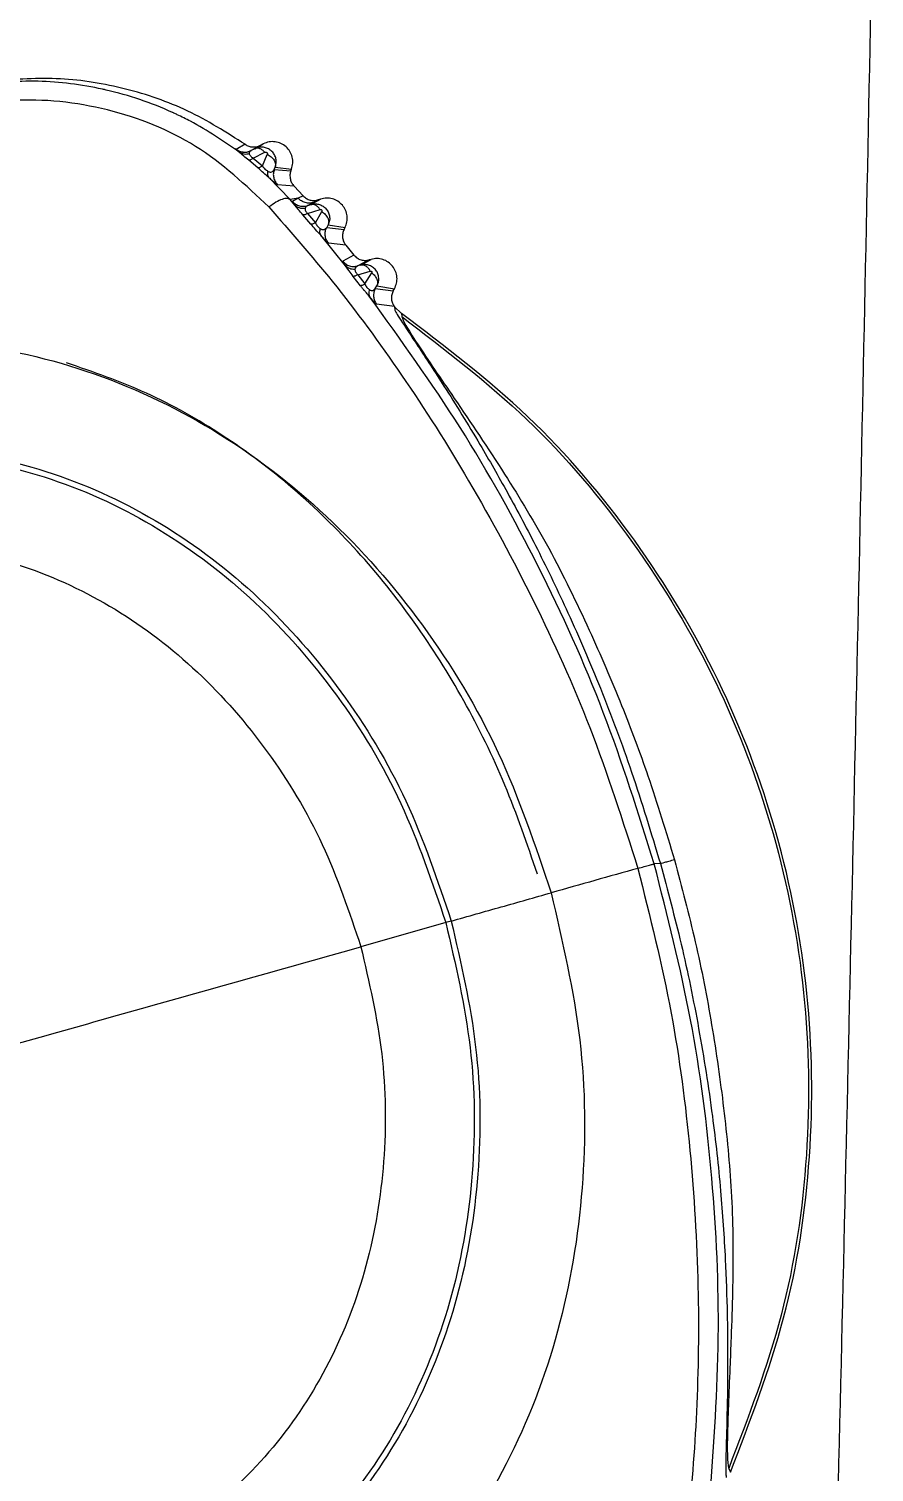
# Model space of a CAD drawing. Extents: x 398 to 508, y 623 to 782.
# Drawn here: x 502.777 to 503.923, y 675.393 to 677.351 of the extents above; entities that cross this region are included whole.
import ezdxf

# ---------------------------------------------------------------- set-up
doc = ezdxf.new("R2010")
doc.units = 0
doc.header["$MEASUREMENT"] = 0
doc.layers.add('GEOMETRY', color=2, linetype='Continuous', lineweight=25)

msp = doc.modelspace()

# ---------------------------------------------------------------- linework, layer by layer
at = {"layer": 'GEOMETRY'}
for p, q in [((503.0704, 677.1943), (503.0582, 677.1875)), ((503.0582, 677.1875), (503.0591, 677.1864)), ((503.0687, 677.1782), (503.0626, 677.1834)), ((503.0907, 677.1928), (503.0787, 677.1859)), ((503.0834, 677.1883), (503.0787, 677.1859)), ((503.0812, 677.1756), (503.0971, 677.1835)), ((503.0834, 677.1883), (503.095, 677.1949)), ((503.095, 677.1949), (503.0907, 677.1928)), ((503.0937, 677.165), (503.1004, 677.1806)), ((503.0877, 677.1622), (503.0754, 677.1726)), ((503.0812, 677.1756), (503.0937, 677.165)), ((503.1099, 677.1603), (503.1112, 677.1634)), ((503.1099, 677.1603), (503.1323, 677.1582)), ((503.1112, 677.1634), (503.1333, 677.1608)), ((503.1323, 677.1582), (503.1333, 677.1608)), ((503.1312, 677.1195), (503.1026, 677.1493)), ((503.1125, 677.1409), (503.1144, 677.1395)), ((503.1367, 677.1376), (503.1144, 677.1395)), ((503.1367, 677.1376), (503.149, 677.1246)), ((503.1424, 677.1211), (503.1312, 677.1195)), ((503.1378, 677.112), (503.1312, 677.1195)), ((503.1424, 677.1211), (503.1346, 677.1168)), ((503.149, 677.1246), (503.1424, 677.1211)), ((503.1593, 677.1126), (503.1727, 677.1201)), ((503.1696, 677.1191), (503.1632, 677.1155)), ((503.1727, 677.1201), (503.1696, 677.1191)), ((503.1346, 677.1168), (503.1352, 677.1156)), ((503.1421, 677.1065), (503.1378, 677.112)), ((503.1594, 677.086), (503.1486, 677.0986)), ((503.1551, 677.1004), (503.172, 677.1059)), ((503.1551, 677.1004), (503.1657, 677.0879)), ((503.1632, 677.1155), (503.1554, 677.1112)), ((503.1554, 677.1112), (503.1593, 677.1126)), ((503.1657, 677.0879), (503.1743, 677.1032)), ((503.1829, 677.085), (503.181, 677.0817)), ((503.181, 677.0817), (503.2045, 677.0789)), ((503.1829, 677.085), (503.2058, 677.0814)), ((503.2045, 677.0789), (503.2058, 677.0814)), ((503.2065, 677.0296), (503.1728, 677.0709)), ((503.1834, 677.0602), (503.1816, 677.0618)), ((503.2069, 677.0574), (503.1834, 677.0602)), ((503.2179, 677.0441), (503.2027, 677.0358)), ((503.2069, 677.0574), (503.2179, 677.0441)), ((503.2027, 677.0358), (503.2032, 677.0344)), ((503.2112, 677.023), (503.2065, 677.0296)), ((503.223, 677.0174), (503.2401, 677.0224)), ((503.2386, 677.0376), (503.2233, 677.0293)), ((503.227, 677.0304), (503.2233, 677.0293)), ((503.227, 677.0304), (503.2412, 677.0383)), ((503.2327, 677.0049), (503.242, 677.02)), ((503.2412, 677.0383), (503.2386, 677.0376)), ((503.227, 677.0025), (503.2171, 677.0151)), ((503.223, 677.0174), (503.2327, 677.0049)), ((503.2469, 676.9989), (503.2491, 677.0025)), ((503.2491, 677.0025), (503.2729, 676.9984)), ((503.2469, 676.9989), (503.2713, 676.9956)), ((503.2713, 676.9956), (503.2729, 676.9984)), ((503.2484, 676.9774), (503.2471, 676.9785)), ((503.2728, 676.9742), (503.2484, 676.9774)), ((503.2728, 676.9742), (503.273, 676.9738)), ((503.273, 676.9738), (503.2735, 676.9695)), ((503.2824, 676.9649), (503.273, 676.9738)), ((503.2824, 676.9649), (503.2827, 676.9606)), ((503.6335, 676.2187), (503.6253, 676.2182)), ((503.3499, 676.1407), (503.3425, 676.1386)), ((503.3425, 676.1386), (503.2273, 676.106)), ((503.7262, 675.3982), (503.7285, 675.3932))]:
    msp.add_line(p, q, dxfattribs=at)
for points, knots in [([(503.6263, 667.4368), (503.6329, 667.6092), (503.6458, 667.9469), (503.6643, 668.443), (503.6817, 668.918), (503.6979, 669.3719), (503.7233, 670.1), (503.7566, 671.109), (503.792, 672.2619), (503.8209, 673.2705), (503.8442, 674.1352), (503.8662, 675.0001), (503.8868, 675.865), (503.906, 676.73), (503.9177, 677.3067), (503.9235, 677.5951)], [0, 0, 0, 0, 0.050925, 0.099772, 0.146543, 0.191236, 0.233852, 0.361604, 0.489235, 0.574347, 0.659464, 0.744588, 0.829719, 0.914856, 1, 1, 1, 1]), ([(503.0626, 677.1834), (503.041, 677.1983), (503.014, 677.217), (502.9828, 677.2324), (502.9748, 677.2362), (502.9727, 677.2371), (502.9721, 677.2374), (502.972, 677.2375), (502.9432, 677.2505), (502.9112, 677.2613), (502.85, 677.2751), (502.7891, 677.2833), (502.7307, 677.2775), (502.7013, 677.2747)], [0, 0, 0, 0, 0.2082, 0.260693, 0.274113, 0.277664, 0.278653, 0.278952, 0.27912, 0.526842, 0.539473, 0.768615, 1, 1, 1, 1]), ([(503.0704, 677.1943), (503.045, 677.2104), (502.9942, 677.2425), (502.9087, 677.2716), (502.8195, 677.2867), (502.7594, 677.2825), (502.7292, 677.2803)], [0, 0, 0, 0, 0.250557, 0.499216, 0.748246, 1, 1, 1, 1]), ([(503.1026, 677.1094), (503.0712, 677.1389), (503.0086, 677.1978), (502.8849, 677.2466), (502.7525, 677.2612), (502.6682, 677.2403), (502.6259, 677.2298)], [0, 0, 0, 0, 0.251476, 0.500099, 0.748747, 1, 1, 1, 1]), ([(503.0566, 677.1885), (503.0582, 677.1873), (503.0613, 677.1849), (503.0668, 677.1841), (503.0695, 677.1837)], [0, 0, 0, 0, 0.513643, 1, 1, 1, 1]), ([(503.0571, 677.188), (503.0584, 677.187), (503.0611, 677.185), (503.0667, 677.1835), (503.0727, 677.1835), (503.0765, 677.185), (503.0784, 677.1857)], [0, 0, 0, 0, 0.254364, 0.508829, 0.758929, 1, 1, 1, 1]), ([(503.0582, 677.1875), (503.0597, 677.1866), (503.0628, 677.1847), (503.0682, 677.1836), (503.0737, 677.1838), (503.0771, 677.1852), (503.0787, 677.1859)], [0, 0, 0, 0, 0.24521, 0.499997, 0.754786, 1, 1, 1, 1]), ([(503.0591, 677.1864), (503.0591, 677.1864), (503.0594, 677.186), (503.061, 677.1847), (503.0626, 677.1834)], [0, 0, 0, 0, 0.044244, 1, 1, 1, 1]), ([(503.076, 677.1813), (503.0749, 677.1811), (503.0725, 677.1806), (503.0689, 677.1807), (503.0655, 677.1816), (503.0636, 677.1828), (503.0626, 677.1834)], [0, 0, 0, 0, 0.241912, 0.492587, 0.747086, 1, 1, 1, 1]), ([(503.0754, 677.1726), (503.0729, 677.1746), (503.0705, 677.1767), (503.0687, 677.1782), (503.0687, 677.1782)], [0, 0, 0, 0, 0.998678, 1, 1, 1, 1]), ([(503.0704, 677.1943), (503.072, 677.1933), (503.0751, 677.1915), (503.0805, 677.1906), (503.0859, 677.1908), (503.0891, 677.1921), (503.0907, 677.1928)], [0, 0, 0, 0, 0.254088, 0.511673, 0.759824, 1, 1, 1, 1]), ([(503.0787, 677.1859), (503.0777, 677.1853), (503.0759, 677.1843), (503.076, 677.1823), (503.076, 677.1813)], [0, 0, 0, 0, 0.52785, 1, 1, 1, 1]), ([(503.076, 677.1813), (503.0762, 677.1809), (503.0765, 677.1801), (503.0775, 677.1786), (503.0791, 677.1771), (503.0805, 677.1761), (503.0812, 677.1756)], [0, 0, 0, 0, 0.272495, 0.525015, 0.76235, 1, 1, 1, 1]), ([(503.1112, 677.1634), (503.1118, 677.1657), (503.1129, 677.1698), (503.112, 677.1761), (503.1097, 677.1813), (503.1058, 677.1858), (503.1008, 677.189), (503.0951, 677.1906), (503.089, 677.1905), (503.0853, 677.189), (503.0834, 677.1883)], [0, 0, 0, 0, 0.150026, 0.264695, 0.386799, 0.506391, 0.628102, 0.750272, 0.873009, 1, 1, 1, 1]), ([(503.0971, 677.1835), (503.096, 677.1846), (503.0938, 677.1867), (503.0901, 677.1886), (503.0865, 677.1893), (503.0844, 677.1886), (503.0834, 677.1883)], [0, 0, 0, 0, 0.236544, 0.488622, 0.746745, 1, 1, 1, 1]), ([(503.0971, 677.1835), (503.0973, 677.1836), (503.0977, 677.1838), (503.0984, 677.1838), (503.0989, 677.1837), (503.0992, 677.1836), (503.0995, 677.1834), (503.0999, 677.1831), (503.1003, 677.1826), (503.1006, 677.1819), (503.1006, 677.1812), (503.1005, 677.1808), (503.1004, 677.1806)], [0, 0, 0, 0, 0.1326729, 0.253631, 0.3105589, 0.365854, 0.4205615, 0.4757861, 0.5911881, 0.7176182, 0.8550308, 1, 1, 1, 1]), ([(503.1004, 677.1806), (503.1022, 677.1796), (503.1059, 677.1775), (503.1099, 677.1729), (503.1119, 677.1679), (503.1115, 677.1648), (503.1112, 677.1634)], [0, 0, 0, 0, 0.24163, 0.5, 0.75837, 1, 1, 1, 1]), ([(503.0812, 677.1756), (503.08, 677.1747), (503.0775, 677.1728), (503.0761, 677.1727), (503.0754, 677.1726)], [0, 0, 0, 0, 0.497179, 1, 1, 1, 1]), ([(503.0937, 677.165), (503.0924, 677.1641), (503.0898, 677.1623), (503.0884, 677.1622), (503.0877, 677.1622)], [0, 0, 0, 0, 0.500046, 1, 1, 1, 1]), ([(503.1026, 677.1493), (503.1002, 677.1514), (503.0954, 677.1555), (503.0903, 677.1599), (503.0877, 677.1622)], [0, 0, 0, 0, 0.489095, 1, 1, 1, 1]), ([(503.0937, 677.165), (503.0942, 677.1642), (503.0952, 677.1628), (503.0971, 677.1608), (503.0992, 677.1591), (503.1004, 677.1584), (503.101, 677.158)], [0, 0, 0, 0, 0.265392, 0.510123, 0.749622, 1, 1, 1, 1]), ([(503.101, 677.158), (503.1008, 677.1562), (503.1003, 677.1526), (503.1018, 677.1504), (503.1026, 677.1493)], [0, 0, 0, 0, 0.5, 1, 1, 1, 1]), ([(503.101, 677.158), (503.1015, 677.1577), (503.1027, 677.157), (503.1047, 677.1566), (503.1076, 677.157), (503.109, 677.1589), (503.1099, 677.1603)], [0, 0, 0, 0, 0.102534, 0.213631, 0.457718, 1, 1, 1, 1]), ([(503.1099, 677.1603), (503.1094, 677.1585), (503.1083, 677.1549), (503.1088, 677.1491), (503.1108, 677.1437), (503.1132, 677.1409), (503.1144, 677.1395)], [0, 0, 0, 0, 0.24483, 0.500002, 0.755173, 1, 1, 1, 1]), ([(503.1323, 677.1582), (503.1318, 677.1564), (503.1308, 677.1528), (503.1315, 677.1471), (503.1333, 677.1418), (503.1356, 677.139), (503.1367, 677.1376)], [0, 0, 0, 0, 0.253839, 0.51138, 0.759816, 1, 1, 1, 1]), ([(503.1026, 677.1493), (503.1042, 677.1479), (503.1075, 677.1449), (503.1112, 677.1417), (503.112, 677.1411), (503.1125, 677.1409)], [0, 0, 0, 0, 0.300286, 0.632237, 1, 1, 1, 1]), ([(503.1312, 677.1195), (503.13, 677.1202), (503.1274, 677.1215), (503.1207, 677.12), (503.1124, 677.1162), (503.1058, 677.1116), (503.1026, 677.1094)], [0, 0, 0, 0, 0.246242, 0.500052, 0.753835, 1, 1, 1, 1]), ([(503.1632, 677.1155), (503.1614, 677.1151), (503.1577, 677.1142), (503.1519, 677.115), (503.1466, 677.1172), (503.1438, 677.1198), (503.1424, 677.1211)], [0, 0, 0, 0, 0.244721, 0.5, 0.755279, 1, 1, 1, 1]), ([(503.149, 677.1246), (503.1504, 677.1233), (503.1532, 677.1206), (503.1586, 677.1186), (503.1643, 677.1178), (503.1679, 677.1187), (503.1696, 677.1191)], [0, 0, 0, 0, 0.254418, 0.510943, 0.758803, 1, 1, 1, 1]), ([(503.1026, 677.1094), (503.1316, 677.0762), (503.1948, 677.0039), (503.2861, 676.8793), (503.378, 676.7346), (503.4637, 676.575), (503.5431, 676.4002), (503.5825, 676.2763), (503.603, 676.2122)], [0, 0, 0, 0, 0.1295479, 0.2824473, 0.4460101, 0.6246133, 0.8057049, 1, 1, 1, 1]), ([(503.1346, 677.1168), (503.1359, 677.1156), (503.1387, 677.1129), (503.1441, 677.1107), (503.1498, 677.1099), (503.1535, 677.1108), (503.1554, 677.1112)], [0, 0, 0, 0, 0.244701, 0.499995, 0.755291, 1, 1, 1, 1]), ([(503.1352, 677.1156), (503.1352, 677.1156), (503.1353, 677.1152), (503.1366, 677.1135), (503.1378, 677.112)], [0, 0, 0, 0, 0.058747, 1, 1, 1, 1]), ([(503.1516, 677.1072), (503.1503, 677.1071), (503.1477, 677.107), (503.144, 677.1079), (503.1405, 677.1094), (503.1387, 677.1111), (503.1378, 677.112)], [0, 0, 0, 0, 0.24107, 0.491816, 0.746797, 1, 1, 1, 1]), ([(503.1486, 677.0986), (503.1465, 677.1011), (503.1441, 677.104), (503.1424, 677.1062), (503.1421, 677.1065)], [0, 0, 0, 0, 0.856388, 1, 1, 1, 1]), ([(503.1551, 677.1004), (503.1537, 677.0997), (503.1509, 677.0984), (503.1494, 677.0985), (503.1486, 677.0986)], [0, 0, 0, 0, 0.496, 1, 1, 1, 1]), ([(503.1554, 677.1112), (503.1543, 677.1108), (503.1524, 677.1101), (503.1519, 677.1081), (503.1516, 677.1072)], [0, 0, 0, 0, 0.523683, 1, 1, 1, 1]), ([(503.1516, 677.1072), (503.1517, 677.1067), (503.1517, 677.1058), (503.1522, 677.1041), (503.1533, 677.1022), (503.1545, 677.101), (503.1551, 677.1004)], [0, 0, 0, 0, 0.278003, 0.534773, 0.770599, 1, 1, 1, 1]), ([(503.1593, 677.1126), (503.1611, 677.113), (503.1645, 677.1138), (503.1699, 677.1133), (503.1751, 677.1113), (503.1797, 677.1078), (503.1832, 677.103), (503.1851, 677.0972), (503.1852, 677.0909), (503.1837, 677.087), (503.1829, 677.085)], [0, 0, 0, 0, 0.11373, 0.229048, 0.348039, 0.470766, 0.597282, 0.727635, 0.861863, 1, 1, 1, 1]), ([(503.172, 677.1059), (503.1711, 677.1071), (503.1693, 677.1095), (503.166, 677.1119), (503.1625, 677.1131), (503.1604, 677.1127), (503.1593, 677.1126)], [0, 0, 0, 0, 0.236741, 0.488701, 0.746654, 1, 1, 1, 1]), ([(503.172, 677.1059), (503.1722, 677.106), (503.1725, 677.106), (503.173, 677.106), (503.1734, 677.1058), (503.1737, 677.1057), (503.1739, 677.1055), (503.1742, 677.1052), (503.1744, 677.1048), (503.1746, 677.1042), (503.1745, 677.1037), (503.1744, 677.1033), (503.1743, 677.1032)], [0, 0, 0, 0, 0.13219, 0.252148, 0.308539, 0.363365, 0.417718, 0.472733, 0.588185, 0.715206, 0.853659, 1, 1, 1, 1]), ([(503.1743, 677.1032), (503.1759, 677.102), (503.1793, 677.0994), (503.1827, 677.0944), (503.1841, 677.0893), (503.1833, 677.0864), (503.1829, 677.085)], [0, 0, 0, 0, 0.2417879, 0.5, 0.7582121, 1, 1, 1, 1]), ([(503.1657, 677.0879), (503.1643, 677.0872), (503.1615, 677.0859), (503.1601, 677.0859), (503.1594, 677.086)], [0, 0, 0, 0, 0.499944, 1, 1, 1, 1]), ([(503.1728, 677.0709), (503.1705, 677.0734), (503.1661, 677.0783), (503.1616, 677.0835), (503.1594, 677.086)], [0, 0, 0, 0, 0.519238, 1, 1, 1, 1]), ([(503.1657, 677.0879), (503.1661, 677.0871), (503.1669, 677.0855), (503.1685, 677.0832), (503.1704, 677.0813), (503.1715, 677.0805), (503.1721, 677.0801)], [0, 0, 0, 0, 0.266278, 0.509161, 0.747532, 1, 1, 1, 1]), ([(503.1721, 677.0801), (503.1717, 677.0782), (503.1708, 677.0746), (503.1722, 677.0722), (503.1728, 677.0709)], [0, 0, 0, 0, 0.500002, 1, 1, 1, 1]), ([(503.1721, 677.0801), (503.1726, 677.0797), (503.1736, 677.079), (503.1755, 677.0785), (503.1784, 677.0787), (503.18, 677.0805), (503.181, 677.0817)], [0, 0, 0, 0, 0.10259, 0.214045, 0.458693, 1, 1, 1, 1]), ([(503.1834, 677.0602), (503.1824, 677.0617), (503.1802, 677.0649), (503.1787, 677.0706), (503.1789, 677.0764), (503.1803, 677.08), (503.181, 677.0817)], [0, 0, 0, 0, 0.244606, 0.5, 0.755394, 1, 1, 1, 1]), ([(503.2045, 677.0789), (503.2038, 677.0771), (503.2023, 677.0735), (503.2024, 677.0676), (503.2037, 677.062), (503.2059, 677.0589), (503.2069, 677.0574)], [0, 0, 0, 0, 0.253674, 0.509842, 0.758372, 1, 1, 1, 1]), ([(503.1816, 677.0618), (503.1812, 677.0621), (503.1804, 677.0627), (503.177, 677.0663), (503.1741, 677.0695), (503.1728, 677.0709)], [0, 0, 0, 0, 0.388117, 0.726794, 1, 1, 1, 1]), ([(503.2179, 677.0441), (503.2193, 677.0426), (503.222, 677.0398), (503.2274, 677.0375), (503.2331, 677.0365), (503.2368, 677.0372), (503.2386, 677.0376)], [0, 0, 0, 0, 0.253687, 0.509854, 0.758386, 1, 1, 1, 1]), ([(503.2027, 677.0358), (503.204, 677.0345), (503.2066, 677.0317), (503.2119, 677.0292), (503.2177, 677.0282), (503.2215, 677.029), (503.2233, 677.0293)], [0, 0, 0, 0, 0.244603, 0.499998, 0.755394, 1, 1, 1, 1]), ([(503.2032, 677.0344), (503.2033, 677.0344), (503.2034, 677.0339), (503.205, 677.0316), (503.2065, 677.0296)], [0, 0, 0, 0, 0.101665, 1, 1, 1, 1]), ([(503.2193, 677.0246), (503.2181, 677.0246), (503.2156, 677.0246), (503.2121, 677.0256), (503.2089, 677.0272), (503.2073, 677.0288), (503.2065, 677.0296)], [0, 0, 0, 0, 0.240727, 0.491147, 0.74614, 1, 1, 1, 1]), ([(503.2171, 677.0151), (503.2151, 677.0178), (503.2129, 677.0206), (503.2113, 677.0229), (503.2112, 677.023)], [0, 0, 0, 0, 0.932489, 1, 1, 1, 1]), ([(503.2233, 677.0293), (503.2222, 677.0289), (503.22, 677.0281), (503.2195, 677.0258), (503.2193, 677.0246)], [0, 0, 0, 0, 0.526973, 1, 1, 1, 1]), ([(503.2193, 677.0246), (503.2193, 677.0241), (503.2194, 677.0232), (503.22, 677.0217), (503.2206, 677.0204), (503.2213, 677.0193), (503.2221, 677.0183), (503.2227, 677.0177), (503.2229, 677.0175), (503.223, 677.0174)], [0, 0, 0, 0, 0.277232, 0.531793, 0.620229, 0.767289, 0.926588, 0.974406, 1, 1, 1, 1]), ([(503.2491, 677.0025), (503.2499, 677.0041), (503.2514, 677.0074), (503.2518, 677.013), (503.2507, 677.0187), (503.2478, 677.0239), (503.2433, 677.0281), (503.2379, 677.0306), (503.2323, 677.0315), (503.2287, 677.0307), (503.227, 677.0304)], [0, 0, 0, 0, 0.117933, 0.239777, 0.365562, 0.495333, 0.631944, 0.761558, 0.884208, 1, 1, 1, 1]), ([(503.2401, 677.0224), (503.2393, 677.0237), (503.2375, 677.0265), (503.234, 677.0293), (503.2304, 677.0309), (503.2281, 677.0305), (503.227, 677.0304)], [0, 0, 0, 0, 0.2393, 0.493099, 0.750585, 1, 1, 1, 1]), ([(503.2401, 677.0224), (503.2403, 677.0224), (503.2406, 677.0225), (503.2411, 677.0224), (503.2415, 677.0222), (503.2417, 677.022), (503.2419, 677.0218), (503.2421, 677.0214), (503.2422, 677.0209), (503.2422, 677.0204), (503.242, 677.0202), (503.242, 677.02)], [0, 0, 0, 0, 0.136149, 0.260496, 0.374339, 0.429311, 0.484179, 0.597306, 0.720627, 0.855667, 1, 1, 1, 1]), ([(503.242, 677.02), (503.2435, 677.0188), (503.2465, 677.0161), (503.2493, 677.0113), (503.2504, 677.0064), (503.2496, 677.0038), (503.2491, 677.0025)], [0, 0, 0, 0, 0.242506, 0.5, 0.757494, 1, 1, 1, 1]), ([(503.223, 677.0174), (503.2217, 677.0167), (503.219, 677.0153), (503.2178, 677.0152), (503.2171, 677.0151)], [0, 0, 0, 0, 0.496231, 1, 1, 1, 1]), ([(503.2327, 677.0049), (503.2314, 677.0041), (503.2288, 677.0027), (503.2276, 677.0026), (503.227, 677.0025)], [0, 0, 0, 0, 0.499955, 1, 1, 1, 1]), ([(503.2396, 676.9871), (503.238, 676.989), (503.2356, 676.9919), (503.2328, 676.9951), (503.2316, 676.9965), (503.2308, 676.9974), (503.2292, 676.9995), (503.2279, 677.0013), (503.227, 677.0025)], [0, 0, 0, 0, 0.396945, 0.618382, 0.624027, 0.667314, 0.786302, 1, 1, 1, 1]), ([(503.2327, 677.0049), (503.2331, 677.004), (503.2339, 677.0024), (503.2355, 677.0002), (503.2373, 676.9985), (503.2383, 676.9977), (503.2389, 676.9973)], [0, 0, 0, 0, 0.258987, 0.498251, 0.740212, 1, 1, 1, 1]), ([(503.2389, 676.9973), (503.2386, 676.9963), (503.238, 676.9944), (503.2379, 676.9917), (503.2384, 676.9892), (503.2392, 676.9878), (503.2396, 676.9871)], [0, 0, 0, 0, 0.247807, 0.500002, 0.752196, 1, 1, 1, 1]), ([(503.2389, 676.9973), (503.2397, 676.9968), (503.2416, 676.9958), (503.2444, 676.9962), (503.2459, 676.9978), (503.2469, 676.9989)], [0, 0, 0, 0, 0.21677, 0.461638, 1, 1, 1, 1]), ([(503.6253, 676.2182), (503.6036, 676.2873), (503.5603, 676.4253), (503.4706, 676.6228), (503.3654, 676.8125), (503.2815, 676.929), (503.2396, 676.9871)], [0, 0, 0, 0, 0.250561, 0.500844, 0.750768, 1, 1, 1, 1]), ([(503.2471, 676.9785), (503.247, 676.9786), (503.2467, 676.9788), (503.2453, 676.9804), (503.243, 676.9829), (503.2407, 676.9857), (503.2396, 676.9871)], [0, 0, 0, 0, 0.049519, 0.355921, 0.678455, 1, 1, 1, 1]), ([(503.2469, 676.9989), (503.2462, 676.9972), (503.2446, 676.9937), (503.2443, 676.9879), (503.2454, 676.9822), (503.2474, 676.979), (503.2484, 676.9774)], [0, 0, 0, 0, 0.244705, 0.500002, 0.755298, 1, 1, 1, 1]), ([(503.2713, 676.9956), (503.2705, 676.9938), (503.2689, 676.9903), (503.2687, 676.9845), (503.2698, 676.9789), (503.2718, 676.9757), (503.2728, 676.9742)], [0, 0, 0, 0, 0.25373, 0.509893, 0.758356, 1, 1, 1, 1]), ([(503.2735, 676.9695), (503.2739, 676.9683), (503.2749, 676.9661), (503.284, 676.9517), (503.3056, 676.9193), (503.3435, 676.8617), (503.3853, 676.794), (503.428, 676.7194), (503.4683, 676.6432), (503.5109, 676.5548), (503.5541, 676.454), (503.5968, 676.3406), (503.621, 676.2602), (503.6335, 676.2187)], [0, 0, 0, 0, 0.0267966, 0.0557477, 0.1251113, 0.2097364, 0.3198959, 0.4049096, 0.5014717, 0.6065966, 0.7277552, 0.8594537, 1, 1, 1, 1]), ([(503.2827, 676.9606), (503.2839, 676.9577), (503.2861, 676.9518), (503.3095, 676.9148), (503.3576, 676.8446), (503.4213, 676.7504), (503.4845, 676.6456), (503.536, 676.5398), (503.5806, 676.4364), (503.6197, 676.3325), (503.6411, 676.2619), (503.6527, 676.2238)], [0, 0, 0, 0, 0.054397, 0.1087246, 0.2236432, 0.3651649, 0.4962156, 0.6338514, 0.7565837, 0.868827, 1, 1, 1, 1]), ([(501.5603, 675.6325), (501.5472, 675.6944), (501.5209, 675.8191), (501.5356, 676.0128), (501.587, 676.2025), (501.6756, 676.3825), (501.7955, 676.5464), (501.9413, 676.6887), (502.1074, 676.8034), (502.2883, 676.8852), (502.478, 676.9295), (502.67, 676.9331), (502.8572, 676.8936), (503.0311, 676.812), (503.1859, 676.6938), (503.3161, 676.5445), (503.4206, 676.3715), (503.4638, 676.2434), (503.4855, 676.1791)], [0, 0, 0, 0, 0.0600907, 0.1211517, 0.1835765, 0.2472595, 0.3117573, 0.3764641, 0.4407522, 0.5040523, 0.5660138, 0.6266788, 0.6866366, 0.746971, 0.8084719, 0.8713479, 0.935362, 1, 1, 1, 1]), ([(503.4667, 676.2045), (503.4529, 676.2451), (503.4253, 676.3259), (503.3689, 676.4403), (503.3021, 676.5469), (503.2245, 676.6437), (503.1373, 676.7291), (503.0414, 676.8012), (502.9384, 676.8598), (502.8646, 676.8853), (502.828, 676.898)], [0, 0, 0, 0, 0.1310131, 0.2608386, 0.3891077, 0.5154681, 0.6397084, 0.7617488, 0.881737, 1, 1, 1, 1]), ([(501.7007, 675.6725), (501.6896, 675.7255), (501.667, 675.8323), (501.6798, 675.9981), (501.724, 676.1605), (501.8001, 676.3147), (501.903, 676.4551), (502.028, 676.5771), (502.1702, 676.6755), (502.3251, 676.7457), (502.4875, 676.7838), (502.6519, 676.7871), (502.8121, 676.7533), (502.961, 676.6833), (503.0935, 676.5819), (503.2048, 676.4539), (503.2943, 676.3057), (503.3313, 676.1958), (503.3499, 676.1407)], [0, 0, 0, 0, 0.060031, 0.121063, 0.183495, 0.247208, 0.311744, 0.37649, 0.440815, 0.50414, 0.566097, 0.626721, 0.686615, 0.746897, 0.808382, 0.871274, 0.935323, 1, 1, 1, 1]), ([(501.7082, 675.6746), (501.6971, 675.7271), (501.6748, 675.833), (501.6875, 675.9973), (501.7314, 676.1582), (501.8068, 676.311), (501.9089, 676.4501), (502.0327, 676.5711), (502.1736, 676.6686), (502.3271, 676.7382), (502.488, 676.776), (502.6509, 676.7793), (502.8097, 676.7458), (502.9572, 676.6764), (503.0885, 676.5759), (503.1988, 676.4491), (503.2875, 676.3021), (503.3241, 676.1933), (503.3425, 676.1386)], [0, 0, 0, 0, 0.060017, 0.121046, 0.183483, 0.247203, 0.311744, 0.376491, 0.440822, 0.504154, 0.566114, 0.626731, 0.686609, 0.746882, 0.808366, 0.871265, 0.93532, 1, 1, 1, 1]), ([(501.827, 675.7085), (501.8175, 675.7535), (501.7984, 675.8441), (501.8096, 675.9848), (501.8475, 676.1225), (501.9123, 676.2533), (501.9999, 676.3726), (502.1061, 676.4763), (502.2268, 676.5601), (502.3582, 676.6199), (502.4958, 676.6524), (502.6351, 676.6554), (502.7711, 676.6268), (502.8974, 676.5673), (503.0097, 676.4811), (503.1041, 676.3723), (503.18, 676.2463), (503.2115, 676.1529), (503.2273, 676.106)], [0, 0, 0, 0, 0.0599111, 0.1209102, 0.1833853, 0.2471635, 0.3117385, 0.3765048, 0.4408804, 0.5042692, 0.5662494, 0.6268088, 0.686568, 0.7467557, 0.8082372, 0.871187, 0.9352954, 1, 1, 1, 1]), ([(503.603, 676.2122), (503.6059, 676.213), (503.6119, 676.2147), (503.619, 676.2166), (503.624, 676.2179), (503.6249, 676.2181), (503.6253, 676.2182)], [0, 0, 0, 0, 0.243697, 0.5, 0.756303, 1, 1, 1, 1]), ([(503.701, 675.3606), (503.7061, 675.4322), (503.7163, 675.5758), (503.7062, 675.7925), (503.6788, 676.0078), (503.6431, 676.148), (503.6253, 676.2182)], [0, 0, 0, 0, 0.249231, 0.499142, 0.749419, 1, 1, 1, 1]), ([(503.6527, 676.2238), (503.65, 676.223), (503.6447, 676.2216), (503.6387, 676.22), (503.6346, 676.2189), (503.6339, 676.2187), (503.6335, 676.2187)], [0, 0, 0, 0, 0.245974, 0.5, 0.754026, 1, 1, 1, 1]), ([(503.6335, 676.2187), (503.6433, 676.1824), (503.6632, 676.1084), (503.6866, 675.9938), (503.7042, 675.882), (503.7156, 675.7773), (503.7217, 675.6872), (503.7248, 675.5997), (503.725, 675.5196), (503.7234, 675.4492), (503.7222, 675.4082), (503.7222, 675.3901), (503.7227, 675.3873), (503.723, 675.3859)], [0, 0, 0, 0, 0.12149, 0.247913, 0.378385, 0.489164, 0.591626, 0.675724, 0.782324, 0.86989, 0.941638, 0.97185, 1, 1, 1, 1]), ([(503.6527, 676.2238), (503.6625, 676.1867), (503.6822, 676.1127), (503.704, 676), (503.7202, 675.887), (503.7294, 675.7917), (503.7319, 675.7235), (503.7321, 675.6877), (503.7319, 675.6694), (503.7318, 675.6609), (503.7318, 675.6571), (503.7318, 675.6552), (503.7317, 675.6544), (503.7317, 675.654), (503.7317, 675.654), (503.7317, 675.6539), (503.7317, 675.6536), (503.7317, 675.6523), (503.7316, 675.6472), (503.7311, 675.6213), (503.7298, 675.5826), (503.7277, 675.5305), (503.7258, 675.4843), (503.7243, 675.4409), (503.7242, 675.4147), (503.7253, 675.402), (503.7259, 675.3995), (503.7262, 675.3982)], [0, 0, 0, 0, 0.1261516, 0.2521892, 0.3779217, 0.5032757, 0.569547, 0.6057185, 0.6229915, 0.6308545, 0.6343652, 0.6359198, 0.6371454, 0.6371483, 0.6371693, 0.6372267, 0.6374419, 0.6382738, 0.6415439, 0.6545089, 0.7257992, 0.772839, 0.8351582, 0.8921908, 0.945352, 0.9720408, 1, 1, 1, 1]), ([(503.603, 676.2122), (503.5836, 676.2067), (503.5448, 676.1958), (503.5052, 676.1846), (503.4855, 676.1791)], [0, 0, 0, 0, 0.5, 1, 1, 1, 1]), ([(503.603, 676.2122), (503.6194, 676.147), (503.6511, 676.0209), (503.6756, 675.8308), (503.6866, 675.6501), (503.6845, 675.4788), (503.6722, 675.3245), (503.6564, 675.2293), (503.6491, 675.1856)], [0, 0, 0, 0, 0.1941228, 0.3753263, 0.553698, 0.7171073, 0.8699835, 1, 1, 1, 1]), ([(503.4855, 676.1791), (503.5008, 676.1129), (503.5314, 675.9813), (503.5332, 675.7795), (503.5009, 675.5843), (503.4312, 675.4026), (503.3261, 675.2418), (503.1876, 675.1097), (503.0224, 675.0117), (502.8378, 674.9493), (502.641, 674.9233), (502.4396, 674.9334), (502.2408, 674.9777), (502.0526, 675.0542), (501.8826, 675.1611), (501.7392, 675.2956), (501.6248, 675.453), (501.5817, 675.573), (501.5603, 675.6325)], [0, 0, 0, 0, 0.064638, 0.128652, 0.191528, 0.253029, 0.313363, 0.373321, 0.433986, 0.495948, 0.559248, 0.623536, 0.688243, 0.752741, 0.816423, 0.878848, 0.939909, 1, 1, 1, 1]), ([(503.3499, 676.1407), (503.3725, 676.1471), (503.4179, 676.16), (503.4629, 676.1727), (503.4855, 676.1791)], [0, 0, 0, 0, 0.5, 1, 1, 1, 1]), ([(503.3499, 676.1407), (503.363, 676.084), (503.3892, 675.9711), (503.391, 675.7982), (503.3634, 675.631), (503.3039, 675.4753), (503.2139, 675.3376), (503.0954, 675.2246), (502.9539, 675.1407), (502.7958, 675.0875), (502.6272, 675.0654), (502.4546, 675.0741), (502.2842, 675.1122), (502.1228, 675.1776), (501.9771, 675.2691), (501.8541, 675.3842), (501.756, 675.5188), (501.719, 675.6215), (501.7007, 675.6725)], [0, 0, 0, 0, 0.064677, 0.128726, 0.191618, 0.253103, 0.313385, 0.373279, 0.433903, 0.49586, 0.559185, 0.62351, 0.688256, 0.752792, 0.816505, 0.878937, 0.939969, 1, 1, 1, 1]), ([(503.3425, 676.1386), (503.3556, 676.0824), (503.3816, 675.9705), (503.3833, 675.7991), (503.356, 675.6334), (503.297, 675.4792), (503.2079, 675.3427), (503.0904, 675.2307), (502.9503, 675.1477), (502.7936, 675.0949), (502.6265, 675.0731), (502.4554, 675.0818), (502.2866, 675.1195), (502.1266, 675.1843), (501.9821, 675.2749), (501.8602, 675.389), (501.763, 675.5223), (501.7264, 675.6242), (501.7082, 675.6746)], [0, 0, 0, 0, 0.06468, 0.128735, 0.191634, 0.253118, 0.313391, 0.373269, 0.433886, 0.495846, 0.559178, 0.623509, 0.688256, 0.752797, 0.816517, 0.878954, 0.939983, 1, 1, 1, 1]), ([(503.2273, 676.106), (503.2385, 676.0578), (503.2608, 675.9618), (503.2623, 675.8149), (503.2391, 675.673), (503.1887, 675.5409), (503.1125, 675.424), (503.0119, 675.3281), (502.8919, 675.2571), (502.7577, 675.2122), (502.6147, 675.1937), (502.4681, 675.2013), (502.3232, 675.2336), (502.186, 675.2892), (502.062, 675.3666), (501.9574, 675.4641), (501.8739, 675.5782), (501.8425, 675.6653), (501.827, 675.7085)], [0, 0, 0, 0, 0.064705, 0.128813, 0.191763, 0.253244, 0.313432, 0.373191, 0.433751, 0.495731, 0.55912, 0.623495, 0.688261, 0.752837, 0.816615, 0.87909, 0.940089, 1, 1, 1, 1])]:
    msp.add_open_spline(points, degree=3, knots=knots, dxfattribs=at)
for points in [[(503.1333, 677.1608), (503.134, 677.1634), (503.1355, 677.1687), (503.1346, 677.1771), (503.1314, 677.1848), (503.1261, 677.1912), (503.1191, 677.1958), (503.1111, 677.1981), (503.1027, 677.198), (503.0976, 677.196), (503.095, 677.1949)], [(503.2058, 677.0814), (503.2068, 677.0839), (503.2089, 677.0889), (503.209, 677.0972), (503.2069, 677.1051), (503.2025, 677.112), (503.1963, 677.1174), (503.1888, 677.1208), (503.1807, 677.1219), (503.1754, 677.1207), (503.1727, 677.1201)], [(503.2729, 676.9984), (503.274, 677.0009), (503.2762, 677.0059), (503.2766, 677.0141), (503.2748, 677.0221), (503.2707, 677.0292), (503.2647, 677.0348), (503.2573, 677.0384), (503.2492, 677.0399), (503.2439, 677.0388), (503.2412, 677.0383)], [(503.7285, 675.3932), (503.7552, 675.4623), (503.8086, 675.6003), (503.8417, 675.8209), (503.8387, 676.0433), (503.7966, 676.2619), (503.7176, 676.47), (503.6033, 676.6606), (503.4592, 676.8309), (503.3413, 676.9203), (503.2824, 676.9649)], [(503.2827, 676.9606), (503.3412, 676.9161), (503.458, 676.8269), (503.6007, 676.6575), (503.714, 676.468), (503.7924, 676.2612), (503.8343, 676.0442), (503.8375, 675.8234), (503.8051, 675.6041), (503.7525, 675.4669), (503.7262, 675.3982)], [(502.7111, 675.9604), (502.7976, 675.9848), (502.9704, 676.0336), (503.1416, 676.0818), (503.2273, 676.106)]]:
    msp.add_open_spline(points, degree=3, dxfattribs=at)

doc.saveas('drawing.dxf')
